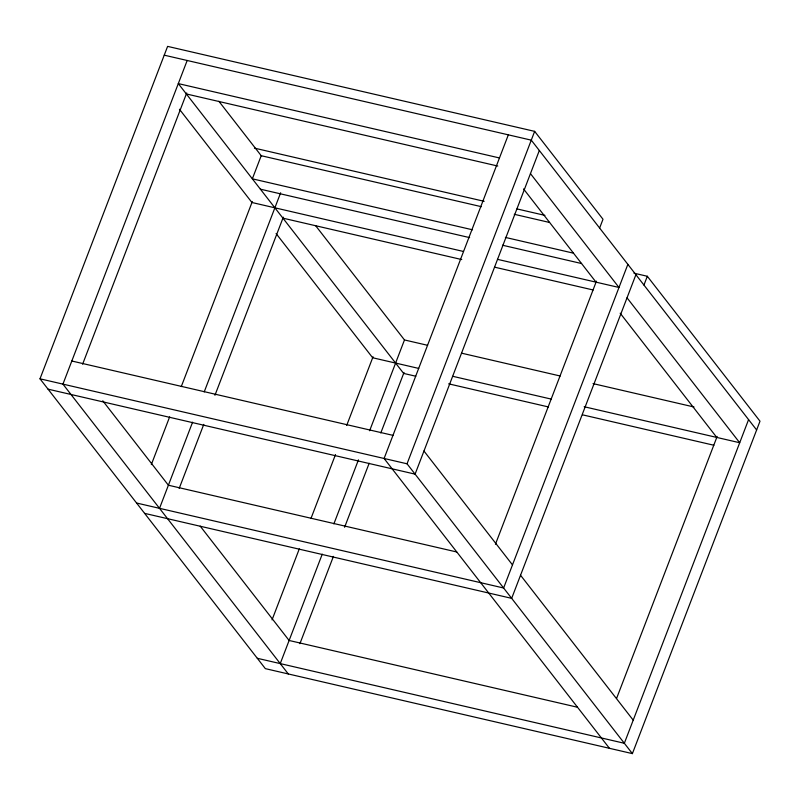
<?xml version="1.0" encoding="UTF-8"?>
<svg xmlns="http://www.w3.org/2000/svg" width="800" height="800" viewBox="0 0 800 800"><rect width="100%" height="100%" fill="white"/><g stroke="black" fill="none" stroke-linecap="round" stroke-linejoin="round"><path stroke-width="1.2" d="M633.96 273.18L647.32 276.27L760 421.19L632.39 753.62L265.35 668.64L40 378.81L167.61 46.38L534.65 131.36L603 219.26L599.62 228.05M187.18 60.48L62.94 384.13L288.29 673.95M82.61 364.21L186.73 92.95M151.33 464.61L169.65 416.87M181.27 386.6L252.32 201.5M159.52 508.34L192.59 422.18M204.21 391.92L280.65 192.78M179.19 488.42L203.77 424.39M214.94 395.28L283.31 217.16M272.05 619.87L299.31 548.85M310.93 518.58L335.51 454.55M346.68 425.45L373.05 356.76M280.24 663.6L322.25 554.16M333.87 523.89L358.45 459.86M369.62 430.76L404.48 339.95L315.56 225.6M299.91 643.68L333.43 556.37M344.6 527.26L369.18 463.23M380.8 432.96L404.04 372.42M508.34 134.84L384.1 458.48L609.45 748.31M632.39 753.62L407.04 463.79L534.65 131.36M539.33 150.5L415.09 474.14L48.05 389.16M495.43 544.27L596.43 281.17M627.86 264.36L503.62 588L136.58 503.02M635.9 274.71L511.67 598.35L144.63 513.37M643.95 285.06L647.32 276.27M616.6 698.37L717.15 436.43M748.58 419.62L624.34 743.27L257.3 658.29M164.24 55.17L531.28 140.15L756.63 429.97M499.46 157.95L178.3 83.6L403.65 373.42L415.82 376.24M186.35 93.95L497.78 166.05M254.46 148.13L484.16 201.31M516.98 208.91L544.93 215.38M481.41 206.69L261.22 155.71L252.35 178.82L472.54 229.8M514.26 214.29L549.54 222.46M505.38 237.41L573.51 253.18M260.39 189.18L469.64 237.62M502.48 245.22L581.56 263.53M463.44 251.46L251.94 202.5L179.44 109.25M497.5 259.35L618.98 287.47L530.45 173.62M282.93 218.16L461.76 259.56M494.6 267.17L593.14 289.98M404.48 339.95L427.59 345.3M461.65 353.19L560.19 376M593.04 383.61L694.01 406.99M418.72 368.42L372.66 357.76L276.09 233.55M452.78 376.31L551.32 399.12M584.16 406.73L739.71 442.74L627.03 297.83M448.66 383.84L548.42 406.94M582.48 414.82L713.87 445.24M71.81 361.01L392.98 435.36M40 378.81L407.04 463.79M456.71 551.97L168.39 485.22L102.76 400.8M577.43 707.23L289.12 640.48L200.2 526.13M523.54 188.92L596.04 282.16M620.19 313.22L716.77 437.43M218.88 101.26L261.62 156.22M423.96 451.03L512.49 564.89M520.54 575.24L633.22 720.15"/></g></svg>
